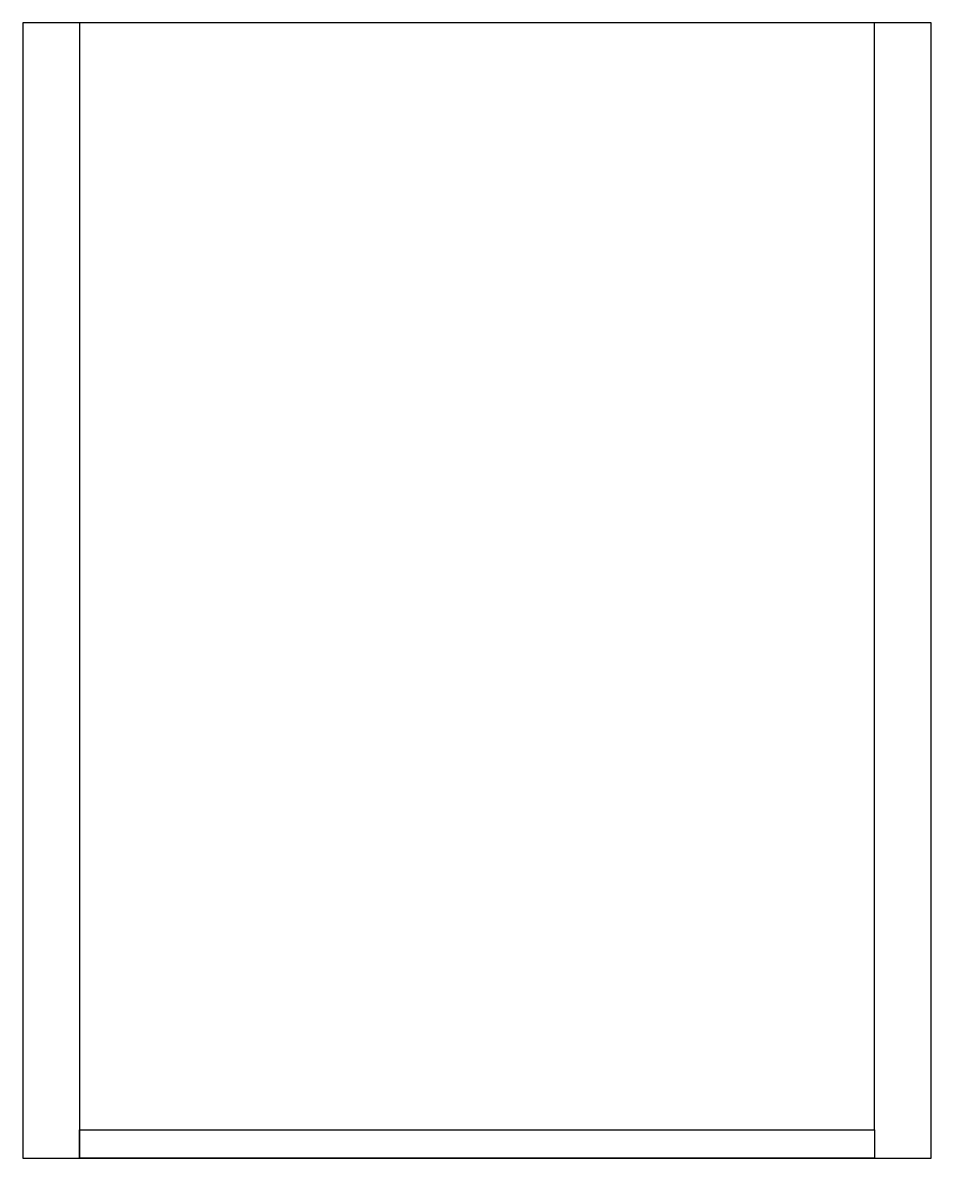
# Model space of a CAD drawing. Header units: millimetres. Extents: x 39.5 to 71.5, y -22.6 to 17.4.
import ezdxf

# ---------------------------------------------------------------- set-up
doc = ezdxf.new("R2010")
doc.units = ezdxf.units.MM
doc.layers.get('0').update_dxf_attribs({"linetype": 'CONTINUOUS'})

msp = doc.modelspace()

# ---------------------------------------------------------------- linework, layer by layer
for p, q in [((69.456, 17.411), (41.456, 17.411)), ((41.456, 17.411), (41.456, -21.589)), ((69.456, -21.589), (69.456, 17.411)), ((41.456, -21.589), (69.456, -21.589)), ((41.456, -21.589), (69.456, -21.589)), ((41.456, -22.589), (41.456, -21.589)), ((41.456, -21.589), (41.456, -22.589)), ((69.456, -21.589), (69.456, -22.589)), ((69.456, -21.589), (69.456, -22.589)), ((69.456, -22.589), (41.456, -22.589))]:
    msp.add_line(p, q)
msp.add_lwpolyline([(71.456, -22.589), (71.456, 17.411), (39.456, 17.411), (39.456, -22.589)], close=True)

doc.saveas('drawing.dxf')
